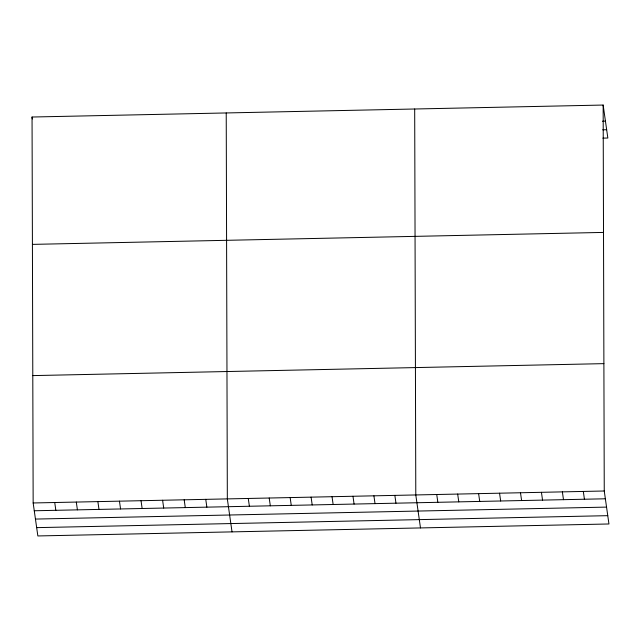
<?xml version="1.0" encoding="UTF-8"?>
<svg xmlns="http://www.w3.org/2000/svg" width="641" height="641" viewBox="0 0 641 641"><rect width="100%" height="100%" fill="white"/><g stroke="black" fill="none" stroke-linecap="round" stroke-linejoin="round"><path stroke-width="0.96" d="M603.149 105.052L604.255 490.998L608.95 523.977L37.851 535.948L33.156 502.969L32.05 117.023L603.149 105.052L607.844 138.031L602.861 138.136M602.452 121.221L605.441 121.165M602.676 129.811L606.658 129.722M32.419 244.381L603.518 232.419M32.787 375.602L603.894 363.639M33.156 502.969L604.255 490.998M34.261 510.765L605.368 498.794M35.447 519.074L606.546 507.103M36.665 527.639L607.764 515.668M583.318 491.439L584.424 499.235M562.373 491.879L563.487 499.676M541.437 492.312L542.542 500.116M520.492 492.753L521.606 500.549M499.555 493.193L500.661 500.99M478.611 493.634L479.724 501.43M457.674 494.067L458.78 501.871M436.737 494.507L437.843 502.304M420.488 527.928L415.793 494.948L414.687 109.002M394.856 495.389L395.962 503.185M373.911 495.83L375.025 503.626M352.975 496.262L354.08 504.066M332.03 496.703L333.144 504.499M311.093 497.144L312.199 504.94M290.149 497.584L291.262 505.38M269.212 498.017L270.318 505.821M248.267 498.458L249.381 506.254M232.026 531.878L227.331 498.898L226.225 112.952M205.753 499.347L206.867 507.151M184.183 499.804L185.289 507.6M162.606 500.252L163.711 508.049M141.028 500.709L142.142 508.505M119.458 501.158L120.564 508.954M97.881 501.607L98.986 509.411M32.05 117.023L32.33 118.97M76.303 502.063L77.417 509.859M54.733 502.512L55.839 510.308"/></g></svg>
